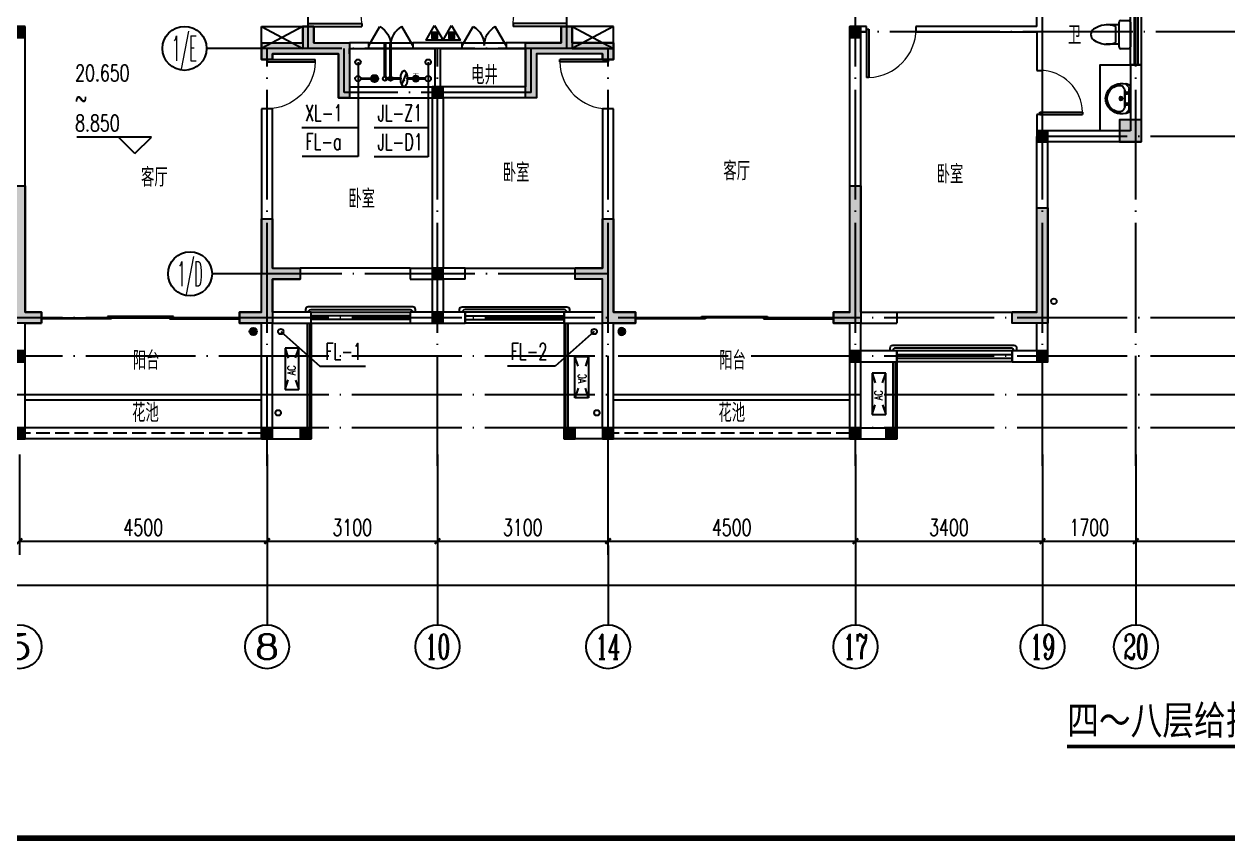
# Model space of a CAD drawing. Extents: x -287580 to -53108, y -522338 to -82629.
# Drawn here: x -248927 to -227036, y -445266 to -430409 of the extents above; entities that cross this region are included whole.
import ezdxf
from ezdxf.enums import TextEntityAlignment as Align

# ---------------------------------------------------------------- set-up
doc = ezdxf.new("R2010")
doc.units = 0
doc.header["$LTSCALE"] = 1000
doc.header["$MEASUREMENT"] = 0
for name, pattern in [('CONTINOUS', [0]), ('DASH', [0.35, 0.25, -0.1]), ('DOTE', [2.42, 2, -0.2, 0.02, -0.2])]:
    doc.linetypes.add(name, pattern=pattern)
for name, color, linetype in [('AXIS', 3, 'Continuous'), ('AXIS_TEXT', 7, 'Continuous'), ('DIM_ELEV', 3, 'Continuous'), ('DIM_SYMB', 99, 'Continuous'), ('DIM_废水', 3, 'Continuous'), ('DIM_消防', 3, 'Continuous'), ('DIM_给水', 3, 'Continuous'), ('DOTE', 99, 'Continuous'), ('EQUIP_地漏', 7, 'Continuous'), ('EQUIP_消防', 1, 'Continuous'), ('kan', 146, 'Continuous'), ('KTIAO', 124, 'Continuous'), ('PIPE-废水', 31, 'Continuous'), ('PIPE-给水', 3, 'Continuous'), ('PUB_TEXT', 7, 'Continuous'), ('PUB_TITLE', 146, 'Continuous'), ('VALVE_给水', 7, 'Continuous'), ('VPIPE-废水', 31, 'Continuous'), ('VPIPE-消防', 1, 'Continuous'), ('VPIPE-给水', 3, 'Continuous'), ('WALL', 9, 'Continuous'), ('WINDOW', 99, 'Continuous'), ('填充', 8, 'Continuous'), ('家具', 187, 'Continuous'), ('栏杆', 169, 'Continuous'), ('给排水标注', 4, 'Continuous'), ('给排水留洞', 6, 'Continuous'), ('表格', 157, 'Continuous'), ('面层', 215, 'Continuous')]:
    doc.layers.add(name, color=color, linetype=linetype)
doc.layers.add('RENDERING', color=125, linetype='Continuous', lineweight=13)
doc.styles.add('-宋体', font='', dxfattribs={"width": 0.8})
doc.styles.add('_ROMANC', font='romanc__.ttf', dxfattribs={"width": 0.700005})
doc.styles.add('_TCH_AXIS', font='COMPLEX', dxfattribs={"bigfont": 'GBCBIG'})
doc.styles.add('_TCH_DIM', font='SIMPLEX', dxfattribs={"bigfont": 'GBCBIG'})
doc.styles.add('_TCH_DIM_T3', font='SIMPLEX', dxfattribs={"width": 0.705882, "bigfont": 'GBCBIG'})
doc.styles.add('_TWT_SERIAL', font='COMPLEX', dxfattribs={"width": 0.8, "height": 3, "bigfont": 'HZTXT'})
doc.styles.add('COMPLEX', font='COMPLEX')
doc.styles.add('DIM_FONT', font='simplex_.ttf', dxfattribs={"width": 0.7, "bigfont": 'GBCBIG'})
doc.styles.get("Standard").update_dxf_attribs({"font": 'gbenor.shx', "bigfont": 'gbcbig.shx'})
doc.styles.get('-宋体').set_extended_font_data('SimSun')
doc.dimstyles.new('_TCH_ARCH&&100', dxfattribs={"dimtxt": 297.5, "dimasz": 100, "dimexe": 250, "dimexo": 300, "dimgap": 100, "dimtad": 1, "dimdec": 0, "dimzin": 0, "dimdsep": 46, "dimtxsty": '_TCH_DIM_T3', "dimblk": 'ARCHTICK', "dimcen": 0.09, "dimclrt": 7, "dimazin": 2, "dimtfac": 1, "dimtdec": 0, "dimtix": 1, "dimtmove": 2, "dimatfit": 3, "dimfxl": 0, "dimtolj": 1, "dimtzin": 0, "dimarcsym": 0})

# ---------------------------------------------------------------- blocks, each defined once
blk = doc.blocks.new('SDFASDFS')
at = {"layer": '给排水标注', "ltscale": 0.05, "const_width": 56.3}
blk.add_lwpolyline([(-45303, -121619, -1), (-45303, -121676, -1)], format="xyb", close=True, dxfattribs=at)
at = {"layer": '给排水标注', "ltscale": 0.05, "const_width": 11.4}
for points in [[(-45246, -121647), (-45201, -121647)], [(-45201, -121592), (-45201, -121703)]]:
    blk.add_lwpolyline(points, dxfattribs=at)
at = {"layer": '给排水标注', "ltscale": 0.05}
blk.add_circle((-45303, -121647), 56.8, dxfattribs=at)
blk = doc.blocks.new('$VALVE$00000742')
blk.add_line((-93, -93), (93, 93))
blk.add_lwpolyline([(93, 93, 0, 50, 0), (-13, 22, 50, 50, 0)], format="xyseb")
blk.add_circle((0, 0), 150)
for p in [(-150, 0), (150, 0)]:
    blk.add_point(p)
blk = doc.blocks.new('$TwtSys$00000141')
for p, q in [((-94, 8), (-10, 92)), ((-94, 8), (-10, 92)), ((-87, -35), (35, 87)), ((-87, -35), (35, 87)), ((-66, -66), (66, 66)), ((-66, -66), (66, 66)), ((-32, -87), (88, 33)), ((-32, -87), (88, 33)), ((11, -92), (92, -11)), ((11, -92), (92, -11))]:
    blk.add_line(p, q)
blk.add_circle((0, 0), 94)
blk.add_circle((0, 0), 94)
blk = doc.blocks.new('aaaaaaffffffeeeee')
at = {"layer": 'DIM_废水'}
for p, q in [((-242854, -369112), (-242854, -370578)), ((-242854, -370578), (-243869, -370578)), ((-244259, -373762), (-243550, -374394)), ((-238559, -373762), (-239267, -374394)), ((-243550, -374394), (-242720, -374394)), ((-239267, -374394), (-240138, -374394))]:
    blk.add_line(p, q, dxfattribs=at)
at = {"layer": 'DIM_消防'}
for p, q in [((-242854, -368862), (-242854, -370057)), ((-242854, -370057), (-243878, -370057))]:
    blk.add_line(p, q, dxfattribs=at)
at = {"layer": 'DIM_给水'}
for p, q in [((-241579, -368862), (-241579, -370056)), ((-241579, -369112), (-241579, -370584)), ((-241579, -370056), (-242559, -370056)), ((-241579, -370584), (-242559, -370584))]:
    blk.add_line(p, q, dxfattribs=at)
at = {"layer": 'PIPE-废水', "const_width": 45}
blk.add_lwpolyline([(-242804, -369162), (-242620, -369162)], dxfattribs=at)
at = {"layer": 'PIPE-给水', "const_width": 55}
for points in [[(-242364, -369125), (-242364, -368512)], [(-242264, -369125), (-242264, -368512)], [(-242078, -369162), (-242364, -369162)], [(-241629, -369162), (-241958, -369162)]]:
    blk.add_lwpolyline(points, dxfattribs=at)
at = {"layer": 'VPIPE-废水'}
for centre in [(-242854, -369162), (-244259, -373762), (-238559, -373762)]:
    blk.add_circle(centre, 50, dxfattribs=at)
at = {"layer": 'VPIPE-消防'}
blk.add_circle((-242854, -368862), 50, dxfattribs=at)
at = {"layer": 'VPIPE-给水'}
for centre, radius in [((-241579, -368862), 50), ((-242364, -369162), 37.5), ((-242262, -369162), 37.5), ((-241579, -369162), 50)]:
    blk.add_circle(centre, radius, dxfattribs=at)
at = {"layer": 'EQUIP_地漏', "xscale": 0.7, "yscale": 0.7, "zscale": 0.7}
for p in [(-242554, -369162), (-244759, -373762)]:
    blk.add_blockref('$TwtSys$00000141', p, dxfattribs=at)
at = {"layer": 'EQUIP_地漏', "xscale": 0.7, "yscale": -0.7, "zscale": 0.7, "rotation": 179.9999999999952}
blk.add_blockref('$TwtSys$00000141', (-238059, -373762), dxfattribs=at)
at = {"layer": 'VALVE_给水', "xscale": 0.39795, "zscale": 0.39795, "rotation": 180}
blk.add_blockref('$VALVE$00000742', (-242018, -369162), dxfattribs=at)
at = {"layer": '给排水留洞', "xscale": -0.9175891113281249, "yscale": 0.9175891113281249, "zscale": 0.9175891113281249, "rotation": 270}
blk.add_blockref('SDFASDFS', (-130183, -327593), dxfattribs=at)
at = {"layer": 'DIM_废水', "color": 7, "style": '_TWT_SERIAL', "width": 0.64}
for s, p in [('FL-a', (-243809, -370458)), ('FL-1', (-243448, -374274)), ('FL-2', (-240078, -374274))]:
    blk.add_text(s, height=300, dxfattribs=at).set_placement(p)
at = {"layer": 'DIM_消防', "color": 7, "style": '_TWT_SERIAL', "width": 0.64}
blk.add_text('XL-1', height=300, dxfattribs=at).set_placement((-243818, -369937))
at = {"layer": 'DIM_给水', "color": 7, "style": '_TWT_SERIAL', "width": 0.64}
for s, p in [('JL-Z1', (-242499, -369936)), ('JL-D1', (-242499, -370464))]:
    blk.add_text(s, height=300, dxfattribs=at).set_placement(p)
blk = doc.blocks.new('90304092557924')
at = {"layer": 'KTIAO', "color": 99}
for p, q in [((-375, 125), (-198, 66)), ((-375, 125), (-375, -125)), ((375, 125), (-375, 125)), ((375, 125), (198, 66)), ((375, -125), (375, 125)), ((-203, -68), (-375, -125)), ((-375, -125), (375, -125)), ((200, -67), (375, -125))]:
    blk.add_line(p, q, dxfattribs=at)
at = {"layer": 'KTIAO', "color": 99, "style": '_ROMANC', "width": 0.7}
blk.add_text('AC', height=148.6, dxfattribs=at).set_placement((-113, -66))
at = {"layer": 'KTIAO', "color": 99, "style": 'DIM_FONT', "oblique": 0, "width": 0.6, "flags": 9}
for tag in ['XSIZE', 'YSIZE']:
    blk.add_attdef(tag, (-375, -125), '', height=0.5, dxfattribs=at)
blk = doc.blocks.new('A$C6A1B0631')
at = {"layer": '家具'}
for p, q in [((0, 527), (0, 667)), ((30, 697), (470, 697)), ((500, 667), (500, 527)), ((470, 497), (30, 497)), ((80, 497), (80, 267)), ((390, 437), (110, 437)), ((420, 497), (420, 267))]:
    blk.add_line(p, q, dxfattribs=at)
for centre, radius, start, end in [((30, 667), 30, 90, 180), ((470, 667), 30, 0, 90), ((30, 527), 30, 180, 270), ((477, 284), 398, 157.4505, 216.6381), ((23, 284), 398, 323.3619, 22.5495), ((470, 527), 30, 270, 0), ((250, 108), 110, 213.4509, 326.5491)]:
    blk.add_arc(centre, radius, start, end, dxfattribs=at)
blk = doc.blocks.new('M_E6')
for p, q in [((-240, 0), (-270, -79)), ((240, 0), (-240, 0)), ((-237, 0), (239, 0)), ((240, 0), (270, -79)), ((-213, -36), (-271, -91)), ((-179, -23), (181, -23)), ((141, -105), (-141, -105)), ((-141, -105), (141, -105)), ((217, -37), (274, -95))]:
    blk.add_line(p, q)
for centre, radius in [((-99, -65), 16.3), ((2, -172), 31.6), ((2, -172), 23), ((101, -65), 16.3)]:
    blk.add_circle(centre, radius)
for centre, radius, start, end in [((28, -152), 307, 166.1751, 244.7296), ((-141, -205), 100, 90, 190.5602), ((-179, -73), 50, 90, 133.181), ((-28, -152), 307, 297.0639, 13.8249), ((141, -205), 100, 349.4398, 90), ((181, -73), 50, 44.5607, 90), ((0, -179), 243, 190.5602, 349.4398), ((0, -201), 250, 245.8071, 296.4628), ((28, -152), 307, 266.589, 266.5936)]:
    blk.add_arc(centre, radius, start, end)
at = {"width": 0.8, "flags": 9}
for tag in ['XSIZE', 'YSIZE']:
    blk.add_attdef(tag, (0, 0), '', height=0.5, dxfattribs=at)
blk = doc.blocks.new('TRHH')
at = {"color": 6}
for centre in [(-230201, -471151), (-244307, -473179), (-238511, -473179)]:
    blk.add_circle(centre, 50, dxfattribs=at)
blk = doc.blocks.new('A$C72E5532A')
at = {"layer": '填充'}
for points in [[(5100, 7500), (5300, 7500), (5300, 7300), (5100, 7300)], [(20300, 7500), (20500, 7500), (20500, 7300), (20300, 7300)], [(12700, 6400), (12900, 6400), (12900, 6200), (12700, 6200)], [(1700, 5600), (1900, 5600), (1900, 5400), (1700, 5400)], [(12700, 3100), (12900, 3100), (12900, 2900), (12700, 2900)], [(12700, 2300), (12900, 2300), (12900, 2100), (12700, 2100)], [(1700, 1600), (1900, 1600), (1900, 1400), (1700, 1400)], [(5100, 1600), (5300, 1600), (5300, 1400), (5100, 1400)], [(20300, 1600), (20500, 1600), (20500, 1400), (20300, 1400)], [(4450, 200), (4650, 200), (4650, 0), (4450, 0)], [(5100, 200), (5300, 200), (5300, 0), (5100, 0)], [(9600, 200), (9800, 200), (9800, 0), (9600, 0)], [(10300, 200), (10500, 200), (10500, 0), (10300, 0)], [(15100, 200), (15300, 200), (15300, 0), (15100, 0)], [(15800, 200), (16000, 200), (16000, 0), (15800, 0)], [(20300, 200), (20500, 200), (20500, 0), (20300, 0)]]:
    blk.add_hatch(color=256, dxfattribs=at).paths.add_polyline_path(points)
at = {"color": 6}
for points in [[(5100, 7500), (5300, 7500), (5300, 7300), (5100, 7300)], [(20300, 7500), (20500, 7500), (20500, 7300), (20300, 7300)], [(12700, 6400), (12900, 6400), (12900, 6200), (12700, 6200)], [(1700, 5600), (1900, 5600), (1900, 5400), (1700, 5400)], [(12700, 3100), (12900, 3100), (12900, 2900), (12700, 2900)], [(12700, 2300), (12900, 2300), (12900, 2100), (12700, 2100)], [(1700, 1600), (1900, 1600), (1900, 1400), (1700, 1400)], [(5100, 1600), (5300, 1600), (5300, 1400), (5100, 1400)], [(20300, 1600), (20500, 1600), (20500, 1400), (20300, 1400)], [(4450, 200), (4650, 200), (4650, 0), (4450, 0)], [(5100, 200), (5300, 200), (5300, 0), (5100, 0)], [(9600, 200), (9800, 200), (9800, 0), (9600, 0)], [(10300, 200), (10500, 200), (10500, 0), (10300, 0)], [(15100, 200), (15300, 200), (15300, 0), (15100, 0)], [(15800, 200), (16000, 200), (16000, 0), (15800, 0)], [(20300, 200), (20500, 200), (20500, 0), (20300, 0)]]:
    blk.add_lwpolyline(points, close=True, dxfattribs=at)
blk = doc.blocks.new('A$C17F555B1')
at = {"layer": '填充'}
h = blk.add_hatch(color=256, dxfattribs=at)
h.dxf.hatch_style = 1
h.paths.add_polyline_path([(55300, 3700), (55300, 3300), (55700, 3300), (55700, 3700)])
h.paths.add_polyline_path([(30100, 3700), (30100, 3300), (30500, 3300), (30500, 3700)])
h.paths.add_polyline_path([(25600, 3300), (25600, 3700), (25200, 3700), (25200, 3300)])
h.paths.add_polyline_path([(400, 3300), (400, 3700), (0, 3700), (0, 3300)])
h.paths.add_polyline_path([(45350, 10300), (45350, 8200), (45150, 8200), (45150, 10500), (45700, 10500), (45700, 10300)])
h.paths.add_polyline_path([(10550, 10500), (10550, 8200), (10350, 8200), (10350, 10300), (10000, 10300), (10000, 10500)])
h.paths.add_polyline_path([(5600, 0), (5100, 0), (5100, 2500), (5300, 2500), (5300, 200), (5600, 200)])
h.paths.add_polyline_path([(20500, 0), (20000, 0), (20000, 200), (20300, 200), (20300, 2500), (20500, 2500)])
h.paths.add_polyline_path([(35700, 0), (35200, 0), (35200, 2500), (35400, 2500), (35400, 200), (35700, 200)])
h.paths.add_polyline_path([(50600, 0), (50100, 0), (50100, 200), (50400, 200), (50400, 2500), (50600, 2500)])
h.paths.add_polyline_path([(54000, 0), (53350, 0), (53350, 200), (53800, 200), (53800, 2100), (54000, 2100)])
h.paths.add_polyline_path([(32450, 0), (31800, 0), (31800, 2100), (32000, 2100), (32000, 200), (32450, 200)])
h.paths.add_polyline_path([(23900, 0), (23250, 0), (23250, 200), (23700, 200), (23700, 2100), (23900, 2100)])
h.paths.add_polyline_path([(2350, 0), (1700, 0), (1700, 2100), (1900, 2100), (1900, 200), (2350, 200)])
h.paths.add_polyline_path([(50600, 9800), (50600, 6700), (51150, 6700), (51150, 6500), (50400, 6500), (50400, 9800), (50400, 10300), (50100, 10300), (50100, 10500), (50600, 10500), (50600, 10000), (50950, 10000), (50950, 9800)])
h.paths.add_polyline_path([(35400, 10300), (35400, 9800), (35400, 6500), (34650, 6500), (34650, 6700), (35200, 6700), (35200, 9800), (34850, 9800), (34850, 10000), (35200, 10000), (35200, 10500), (35700, 10500), (35700, 10300)])
h.paths.add_polyline_path([(20500, 10500), (20500, 10000), (20850, 10000), (20850, 9800), (20500, 9800), (20500, 6700), (21050, 6700), (21050, 6500), (20300, 6500), (20300, 9800), (20300, 10300), (20000, 10300), (20000, 10500)])
h.paths.add_polyline_path([(5300, 9800), (5300, 6500), (4550, 6500), (4550, 6700), (5100, 6700), (5100, 9800), (4750, 9800), (4750, 10000), (5100, 10000), (5100, 10500), (5600, 10500), (5600, 10300), (5300, 10300)])
h.paths.add_polyline_path([(15050, 10300), (13250, 10300), (13250, 8900), (13050, 8900), (13050, 10500), (15250, 10500), (15250, 9900), (15050, 9900)])
h.paths.add_polyline_path([(40650, 10300), (40650, 9900), (40450, 9900), (40450, 10500), (42650, 10500), (42650, 8900), (42450, 8900), (42450, 10300)])
h.paths.add_polyline_path([(39900, 1900), (39900, 1000), (40400, 1000), (40400, 800), (39900, 800), (39900, 0), (39300, 0), (39300, 200), (39700, 200), (39700, 1000), (39700, 1900)])
h.paths.add_polyline_path([(46100, 1900), (46100, 1000), (46100, 200), (46500, 200), (46500, 0), (45900, 0), (45900, 800), (45400, 800), (45400, 1000), (45900, 1000), (45900, 1900)])
h.paths.add_polyline_path([(40650, 5400), (40650, 5100), (41300, 5100), (41300, 4100), (41100, 4100), (41100, 4900), (40450, 4900), (39900, 4900), (39900, 4800), (39700, 4800), (39700, 5100), (40450, 5100), (40450, 5400)])
h.paths.add_polyline_path([(45350, 5400), (45350, 5100), (46100, 5100), (46100, 4800), (45900, 4800), (45900, 4900), (45350, 4900), (44700, 4900), (44700, 4100), (44500, 4100), (44500, 5100), (45150, 5100), (45150, 5400)])
h.paths.add_polyline_path([(30750, 9800), (30300, 9800), (30300, 6700), (30700, 6700), (30700, 6500), (30100, 6500), (30100, 10000), (30750, 10000)])
h.paths.add_polyline_path([(55700, 10000), (55700, 6500), (55100, 6500), (55100, 6700), (55500, 6700), (55500, 9800), (55050, 9800), (55050, 10000)])
h.paths.add_polyline_path([(16000, 1900), (16000, 1000), (16000, 200), (16400, 200), (16400, 0), (15800, 0), (15800, 800), (15300, 800), (15300, 1000), (15800, 1000), (15800, 1900)])
h.paths.add_polyline_path([(9800, 1900), (9800, 1000), (10300, 1000), (10300, 800), (9800, 800), (9800, 0), (9200, 0), (9200, 200), (9600, 200), (9600, 1000), (9600, 1900)])
h.paths.add_polyline_path([(15250, 5400), (15250, 5100), (16000, 5100), (16000, 4800), (15800, 4800), (15800, 4900), (15250, 4900), (14600, 4900), (14600, 4100), (14400, 4100), (14400, 5100), (15050, 5100), (15050, 5400)])
h.paths.add_polyline_path([(10550, 5400), (10550, 5100), (11200, 5100), (11200, 4100), (11000, 4100), (11000, 4900), (10350, 4900), (9800, 4900), (9800, 4800), (9600, 4800), (9600, 5100), (10350, 5100), (10350, 5400)])
h.paths.add_polyline_path([(25400, 9800), (24950, 9800), (24950, 10000), (25600, 10000), (25600, 6500), (25000, 6500), (25000, 6700), (25400, 6700)])
h.paths.add_polyline_path([(200, 9800), (200, 6700), (600, 6700), (600, 6500), (0, 6500), (0, 10000), (650, 10000), (650, 9800)])
at = {"color": 3}
for points in [[(10550, 5400), (10550, 5100), (11200, 5100), (11200, 4100), (11000, 4100), (11000, 4900), (10350, 4900), (9800, 4900), (9800, 4800), (9600, 4800), (9600, 5100), (10350, 5100), (10350, 5400)], [(15250, 5400), (15250, 5100), (16000, 5100), (16000, 4800), (15800, 4800), (15800, 4900), (15250, 4900), (14600, 4900), (14600, 4100), (14400, 4100), (14400, 5100), (15050, 5100), (15050, 5400)], [(25600, 3300), (25600, 3700), (25200, 3700), (25200, 3300)], [(5600, 0), (5100, 0), (5100, 2500), (5300, 2500), (5300, 200), (5600, 200)], [(20500, 0), (20000, 0), (20000, 200), (20300, 200), (20300, 2500), (20500, 2500)], [(23900, 0), (23250, 0), (23250, 200), (23700, 200), (23700, 2100), (23900, 2100)], [(9800, 1900), (9800, 1000), (10300, 1000), (10300, 800), (9800, 800), (9800, 0), (9200, 0), (9200, 200), (9600, 200), (9600, 1000), (9600, 1900)], [(16000, 1900), (16000, 1000), (16000, 200), (16400, 200), (16400, 0), (15800, 0), (15800, 800), (15300, 800), (15300, 1000), (15800, 1000), (15800, 1900)]]:
    blk.add_lwpolyline(points, close=True, dxfattribs=at)
blk = doc.blocks.new('_ArchTick')
at = {"color": 0, "linetype": 'ByBlock', "const_width": 0.4}
blk.add_lwpolyline([(-0.5, -0.5), (0.5, 0.5)], dxfattribs=at)
blk = doc.blocks.new('*D330')
at = {"layer": 'AXIS', "color": 0, "lineweight": -2}
for p, q in [((-249009, -438237), (-249009, -440063)), ((-244509, -438237), (-244509, -440063)), ((-249009, -439813), (-244509, -439813))]:
    blk.add_line(p, q, dxfattribs=at)
at = {"layer": 'Defpoints', "color": 0}
for p in [(-249009, -437937), (-244509, -437937), (-244509, -439813)]:
    blk.add_point(p, dxfattribs=at)
at = {"layer": 'AXIS', "color": 0, "lineweight": -2, "xscale": 100, "yscale": 100, "zscale": 100, "rotation": 180}
blk.add_blockref('_ArchTick', (-249009, -439813), dxfattribs=at)
at = {"layer": 'AXIS', "color": 0, "lineweight": -2, "xscale": 100, "yscale": 100, "zscale": 100}
blk.add_blockref('_ArchTick', (-244509, -439813), dxfattribs=at)
at = {"layer": 'AXIS', "color": 7, "insert": (-246759, -439565), "char_height": 297.5, "attachment_point": 5, "style": '_TCH_DIM_T3'}
blk.add_mtext('\\A1;4500', dxfattribs=at)
blk = doc.blocks.new('*D331')
at = {"layer": 'AXIS', "color": 0, "lineweight": -2}
for p, q in [((-244509, -438237), (-244509, -440063)), ((-241409, -438237), (-241409, -440063)), ((-244509, -439813), (-241409, -439813))]:
    blk.add_line(p, q, dxfattribs=at)
at = {"layer": 'Defpoints', "color": 0}
for p in [(-244509, -437937), (-241409, -437937), (-241409, -439813)]:
    blk.add_point(p, dxfattribs=at)
at = {"layer": 'AXIS', "color": 0, "lineweight": -2, "xscale": 100, "yscale": 100, "zscale": 100, "rotation": 180}
blk.add_blockref('_ArchTick', (-244509, -439813), dxfattribs=at)
at = {"layer": 'AXIS', "color": 0, "lineweight": -2, "xscale": 100, "yscale": 100, "zscale": 100}
blk.add_blockref('_ArchTick', (-241409, -439813), dxfattribs=at)
at = {"layer": 'AXIS', "color": 7, "insert": (-242959, -439565), "char_height": 297.5, "attachment_point": 5, "style": '_TCH_DIM_T3'}
blk.add_mtext('\\A1;3100', dxfattribs=at)
blk = doc.blocks.new('*D332')
at = {"layer": 'AXIS', "color": 0, "lineweight": -2}
for p, q in [((-241409, -438237), (-241409, -440063)), ((-238309, -438237), (-238309, -440063)), ((-241409, -439813), (-238309, -439813))]:
    blk.add_line(p, q, dxfattribs=at)
at = {"layer": 'Defpoints', "color": 0}
for p in [(-241409, -437937), (-238309, -437937), (-238309, -439813)]:
    blk.add_point(p, dxfattribs=at)
at = {"layer": 'AXIS', "color": 0, "lineweight": -2, "xscale": 100, "yscale": 100, "zscale": 100, "rotation": 180}
blk.add_blockref('_ArchTick', (-241409, -439813), dxfattribs=at)
at = {"layer": 'AXIS', "color": 0, "lineweight": -2, "xscale": 100, "yscale": 100, "zscale": 100}
blk.add_blockref('_ArchTick', (-238309, -439813), dxfattribs=at)
at = {"layer": 'AXIS', "color": 7, "insert": (-239859, -439565), "char_height": 297.5, "attachment_point": 5, "style": '_TCH_DIM_T3'}
blk.add_mtext('\\A1;3100', dxfattribs=at)
blk = doc.blocks.new('*D333')
at = {"layer": 'AXIS', "color": 0, "lineweight": -2}
for p, q in [((-238309, -438237), (-238309, -440063)), ((-233809, -438237), (-233809, -440063)), ((-238309, -439813), (-233809, -439813))]:
    blk.add_line(p, q, dxfattribs=at)
at = {"layer": 'Defpoints', "color": 0}
for p in [(-238309, -437937), (-233809, -437937), (-233809, -439813)]:
    blk.add_point(p, dxfattribs=at)
at = {"layer": 'AXIS', "color": 0, "lineweight": -2, "xscale": 100, "yscale": 100, "zscale": 100, "rotation": 180}
blk.add_blockref('_ArchTick', (-238309, -439813), dxfattribs=at)
at = {"layer": 'AXIS', "color": 0, "lineweight": -2, "xscale": 100, "yscale": 100, "zscale": 100}
blk.add_blockref('_ArchTick', (-233809, -439813), dxfattribs=at)
at = {"layer": 'AXIS', "color": 7, "insert": (-236059, -439565), "char_height": 297.5, "attachment_point": 5, "style": '_TCH_DIM_T3'}
blk.add_mtext('\\A1;4500', dxfattribs=at)
blk = doc.blocks.new('*D334')
at = {"layer": 'AXIS', "color": 0, "lineweight": -2}
for p, q in [((-233809, -438237), (-233809, -440063)), ((-230409, -438237), (-230409, -440063)), ((-233809, -439813), (-230409, -439813))]:
    blk.add_line(p, q, dxfattribs=at)
at = {"layer": 'Defpoints', "color": 0}
for p in [(-233809, -437937), (-230409, -437937), (-230409, -439813)]:
    blk.add_point(p, dxfattribs=at)
at = {"layer": 'AXIS', "color": 0, "lineweight": -2, "xscale": 100, "yscale": 100, "zscale": 100, "rotation": 180}
blk.add_blockref('_ArchTick', (-233809, -439813), dxfattribs=at)
at = {"layer": 'AXIS', "color": 0, "lineweight": -2, "xscale": 100, "yscale": 100, "zscale": 100}
blk.add_blockref('_ArchTick', (-230409, -439813), dxfattribs=at)
at = {"layer": 'AXIS', "color": 7, "insert": (-232109, -439565), "char_height": 297.5, "attachment_point": 5, "style": '_TCH_DIM_T3'}
blk.add_mtext('\\A1;3400', dxfattribs=at)
blk = doc.blocks.new('*D335')
at = {"layer": 'AXIS', "color": 0, "lineweight": -2}
for p, q in [((-230409, -438237), (-230409, -440063)), ((-228709, -438237), (-228709, -440063)), ((-230409, -439813), (-228709, -439813))]:
    blk.add_line(p, q, dxfattribs=at)
at = {"layer": 'Defpoints', "color": 0}
for p in [(-230409, -437937), (-228709, -437937), (-228709, -439813)]:
    blk.add_point(p, dxfattribs=at)
at = {"layer": 'AXIS', "color": 0, "lineweight": -2, "xscale": 100, "yscale": 100, "zscale": 100, "rotation": 180}
blk.add_blockref('_ArchTick', (-230409, -439813), dxfattribs=at)
at = {"layer": 'AXIS', "color": 0, "lineweight": -2, "xscale": 100, "yscale": 100, "zscale": 100}
blk.add_blockref('_ArchTick', (-228709, -439813), dxfattribs=at)
at = {"layer": 'AXIS', "color": 7, "insert": (-229559, -439565), "char_height": 297.5, "attachment_point": 5, "style": '_TCH_DIM_T3'}
blk.add_mtext('\\A1;1700', dxfattribs=at)
blk = doc.blocks.new('*D336')
at = {"layer": 'AXIS', "color": 0, "lineweight": -2}
for p, q in [((-228709, -438237), (-228709, -440063)), ((-224009, -438237), (-224009, -440063)), ((-228709, -439813), (-224009, -439813))]:
    blk.add_line(p, q, dxfattribs=at)
at = {"layer": 'Defpoints', "color": 0}
for p in [(-228709, -437937), (-224009, -437937), (-224009, -439813)]:
    blk.add_point(p, dxfattribs=at)
at = {"layer": 'AXIS', "color": 0, "lineweight": -2, "xscale": 100, "yscale": 100, "zscale": 100, "rotation": 180}
blk.add_blockref('_ArchTick', (-228709, -439813), dxfattribs=at)
at = {"layer": 'AXIS', "color": 0, "lineweight": -2, "xscale": 100, "yscale": 100, "zscale": 100}
blk.add_blockref('_ArchTick', (-224009, -439813), dxfattribs=at)
at = {"layer": 'AXIS', "color": 7, "insert": (-226359, -439565), "char_height": 297.5, "attachment_point": 5, "style": '_TCH_DIM_T3'}
blk.add_mtext('\\A1;4700', dxfattribs=at)
blk = doc.blocks.new('*D346')
at = {"layer": 'AXIS', "color": 0, "lineweight": -2}
for p, q in [((-254209, -438237), (-254209, -440863)), ((-198509, -438237), (-198509, -440863)), ((-254209, -440613), (-198509, -440613))]:
    blk.add_line(p, q, dxfattribs=at)
at = {"layer": 'Defpoints', "color": 0}
for p in [(-254209, -437937), (-198509, -437937), (-198509, -440613)]:
    blk.add_point(p, dxfattribs=at)
at = {"layer": 'AXIS', "color": 0, "lineweight": -2, "xscale": 100, "yscale": 100, "zscale": 100, "rotation": 180}
blk.add_blockref('_ArchTick', (-254209, -440613), dxfattribs=at)
at = {"layer": 'AXIS', "color": 0, "lineweight": -2, "xscale": 100, "yscale": 100, "zscale": 100}
blk.add_blockref('_ArchTick', (-198509, -440613), dxfattribs=at)
at = {"layer": 'AXIS', "color": 7, "insert": (-226359, -440365), "char_height": 297.5, "attachment_point": 5, "style": '_TCH_DIM_T3'}
blk.add_mtext('\\A1;55700', dxfattribs=at)
blk = doc.blocks.new('$ATTACHMENT$00000214')
h = blk.add_hatch()
h.set_pattern_fill('ANSI31', color=256, scale=200, style=0)
h.set_pattern_definition([(45, (-38543.802, -6842.639), (-17.67767, 17.67767), [])])
h.paths.add_polyline_path([(-65, 2), (65, 2), (65, -128), (-65, -128)])
for points in [[(0, 172), (-198, -172), (198, -172)], [(-65, 2), (65, 2), (65, -128), (-65, -128)]]:
    blk.add_lwpolyline(points, close=True)
blk = doc.blocks.new('$DorLib2D$00000132')
at = {"color": 0, "linetype": 'Continuous'}
for p, q in [((-0.5, 0.1042), (-0.5, 0)), ((-0.1467, 0.1042), (-0.5, 0.1042)), ((-0.1467, 0), (-0.1467, 0.1042)), ((0.1467, 0.1042), (0.5, 0.1042)), ((0.1467, 0), (0.1467, 0.1042)), ((0.5, 0.1042), (0.5, 0)), ((-0.5, 0), (-0.1467, 0)), ((-0.1667, 0), (0.1667, 0)), ((-0.1667, -0.1042), (-0.1667, 0)), ((0.5, 0), (0.1467, 0)), ((0.1667, 0), (0.1667, -0.1042)), ((0.1667, -0.1042), (-0.1667, -0.1042))]:
    blk.add_line(p, q, dxfattribs=at)
blk = doc.blocks.new('$WINLIB2D$00000001')
at = {"color": 0}
for points in [[(-0.5, 0.5), (-0.5, -0.5)], [(-0.5, 0.5), (0.5, 0.5)], [(0.5, -0.5), (0.5, 0.5)], [(0.5, 0.167), (-0.5, 0.167)], [(0.5, -0.167), (-0.5, -0.167)], [(-0.5, -0.5), (0.5, -0.5)]]:
    blk.add_lwpolyline(points, dxfattribs=at)
blk = doc.blocks.new('$DorLib2D$00000231')
at = {"color": 0}
for p, q in [((-0.5, 0), (-0.25, 0.433)), ((0.5, 0), (0.25, 0.433))]:
    blk.add_line(p, q, dxfattribs=at)
for centre, start, end in [((-0.5, 0), 0, 60), ((0.5, 0), 120, 180)]:
    blk.add_arc(centre, 0.5, start, end, dxfattribs=at)
blk = doc.blocks.new('$DorLib2D$00000001')
for p, q in [((0.45, 0.975), (0.5, 0.975)), ((0.45, 0), (0.45, 0.975)), ((0.5, 0), (0.5, 0.975)), ((0.5, 0), (0.45, 0))]:
    blk.add_line(p, q)
at = {"lineweight": 13}
blk.add_arc((0.475, 0), 0.975, 91.4693, 180, dxfattribs=at)
blk = doc.blocks.new('_AXISO')
blk.add_circle((0, 0), 0.5)
at = {"layer": 'AXIS_TEXT', "style": 'COMPLEX', "width": 1.041667}
blk.add_attdef('A', text='', height=0.56, dxfattribs=at).set_placement((-0.25, -0.28), (0.25, -0.28), align=Align.FIT)

msp = doc.modelspace()

# ---------------------------------------------------------------- linework, layer by layer
at = {"layer": 'AXIS'}
for p, q in [((-244608.8, -430850.9), (-245608.8, -430850.9)), ((-244508.8, -434950.9), (-245508.8, -434950.9)), ((-244508.8, -439891.3), (-244508.8, -441333.5)), ((-241408.8, -439891.3), (-241408.8, -441333.5)), ((-238308.8, -439891.3), (-238308.8, -441333.5)), ((-233808.8, -439891.3), (-233808.8, -441333.5)), ((-230408.8, -439891.3), (-230408.8, -441333.5)), ((-228708.8, -439891.3), (-228708.8, -441333.5))]:
    msp.add_line(p, q, dxfattribs=at)
at = {"layer": 'DIM_ELEV'}
for p, q in [((-246610.2, -432463.1), (-247968.2, -432463.1)), ((-246910.2, -432763.1), (-247210.2, -432463.1)), ((-246910.2, -432763.1), (-246610.2, -432463.1))]:
    msp.add_line(p, q, dxfattribs=at)
at = {"layer": 'DIM_SYMB', "color": 3, "const_width": 70}
msp.add_lwpolyline([(-229960, -443549.4), (-223903.4, -443549.4)], dxfattribs=at)
at = {"layer": 'DOTE', "linetype": 'DOTE'}
for p, q in [((-243758.8, -430850.9), (-243758.8, -422172.4)), ((-239058.8, -430850.9), (-239058.8, -422172.4)), ((-233808.8, -438442), (-233808.8, -422172.4)), ((-228708.8, -438442), (-228708.8, -422172.4)), ((-230408.8, -438442), (-230408.8, -429250.9)), ((-197306.1, -430550.9), (-233808.8, -430550.9)), ((-238308.8, -430850.9), (-244608.8, -430850.9)), ((-244508.8, -438442), (-244508.8, -430850.9)), ((-243108.8, -431650.9), (-243108.8, -430850.9)), ((-241408.8, -438442), (-241408.8, -430850.9)), ((-239708.8, -431650.9), (-239708.8, -430850.9)), ((-238308.8, -438442), (-238308.8, -430850.9)), ((-239708.8, -431650.9), (-243108.8, -431650.9)), ((-197406.7, -432450.9), (-230408.8, -432450.9)), ((-238308.8, -434950.9), (-244508.8, -434950.9)), ((-197406.7, -435750.9), (-255580, -435750.9)), ((-197406.7, -436450.9), (-255580, -436450.9)), ((-197406.7, -437150.9, 0), (-255580, -437150.9, 0)), ((-197406.7, -437750.9, 0), (-255580, -437750.9, 0))]:
    msp.add_line(p, q, dxfattribs=at)
at = {"layer": 'kan'}
for p, q in [((-243708.8, -435850.9), (-243708.8, -437750.9)), ((-239108.8, -435850.9), (-239108.8, -437750.9)), ((-233058.8, -436550.9), (-233058.8, -437750.9))]:
    msp.add_line(p, q, dxfattribs=at)
at = {"layer": 'kan', "color": 124, "elevation": 0}
for points in [[(-244608.8, -437150.9), (-248908.8, -437150.9), (-248908.8, -437150.9)], [(-244608.8, -437250.9), (-248908.8, -437250.9)], [(-233908.8, -437150.9), (-238208.8, -437150.9), (-238208.8, -437150.9)], [(-233908.8, -437250.9), (-238208.8, -437250.9)]]:
    msp.add_lwpolyline(points, dxfattribs=at)
at = {"layer": 'kan'}
for points in [[(-244608.8, -437750.9), (-248908.8, -437750.9)], [(-233908.8, -437750.9), (-238208.8, -437750.9)], [(-244608.8, -437950.9), (-248908.8, -437950.9)], [(-233908.8, -437950.9), (-238208.8, -437950.9)]]:
    msp.add_lwpolyline(points, dxfattribs=at)
at = {"layer": 'kan', "linetype": 'DASH'}
for points in [[(-244608.8, -437850.9), (-248908.8, -437850.9)], [(-233908.8, -437850.9), (-238208.8, -437850.9)]]:
    msp.add_lwpolyline(points, dxfattribs=at)
at = {"layer": 'PUB_TITLE', "const_width": 100}
msp.add_lwpolyline([(-262742.7, -445215.5), (-182142.7, -445215.5), (-182142.7, -387815.5), (-262742.7, -387815.5)], close=True, dxfattribs=at)
at = {"layer": 'WALL'}
for p, q in [((-230508.8, -430450.9), (-230508.8, -429350.9)), ((-230408.8, -430550.9), (-230408.8, -429350.9)), ((-248908.8, -430450.9), (-249208.8, -430450.9)), ((-248908.8, -435650.9), (-248908.8, -430450.9)), ((-243658.8, -430450.9), (-243858.8, -430450.9)), ((-243858.8, -430450.9), (-243858.8, -430750.9)), ((-243658.8, -430750.9), (-243658.8, -430450.9)), ((-238958.8, -430450.9), (-239158.8, -430450.9)), ((-239158.8, -430450.9), (-239158.8, -430750.9)), ((-238958.8, -430750.9), (-238958.8, -430450.9)), ((-233908.8, -435650.9), (-233908.8, -430450.9)), ((-233608.8, -430450.9), (-233908.8, -430450.9)), ((-233708.8, -435650.9), (-233708.8, -430550.9)), ((-233708.8, -430550.9), (-233608.8, -430550.9)), ((-233608.8, -430550.9), (-233608.8, -430450.9)), ((-230508.8, -430450.9), (-232708.8, -430450.9)), ((-232708.8, -430450.9), (-232708.8, -430550.9)), ((-232708.8, -430550.9), (-230508.8, -430550.9)), ((-230508.8, -430550.9), (-230508.8, -431250.9)), ((-230408.8, -431250.9), (-230408.8, -430550.9)), ((-244608.8, -430750.9), (-244608.8, -431050.9)), ((-244608.8, -430750.9), (-243858.8, -430750.9)), ((-243658.8, -430750.9), (-243108.8, -430750.9)), ((-243108.8, -430750.9), (-243008.8, -430750.9)), ((-242658.8, -430750.9), (-243008.8, -430750.9)), ((-242658.8, -430850.9), (-242658.8, -430750.9)), ((-241408.8, -430750.9), (-241858.8, -430750.9)), ((-241858.8, -430750.9), (-241858.8, -430850.9)), ((-240958.8, -430750.9), (-241408.8, -430750.9)), ((-240958.8, -430850.9), (-240958.8, -430750.9)), ((-239708.8, -430750.9), (-240158.8, -430750.9)), ((-240158.8, -430750.9), (-240158.8, -430850.9)), ((-239158.8, -430750.9), (-239708.8, -430750.9)), ((-238208.8, -430750.9), (-238958.8, -430750.9)), ((-238208.8, -431050.9), (-238208.8, -430750.9)), ((-244408.8, -431050.9), (-244408.8, -430950.9)), ((-244408.8, -430950.9), (-243758.8, -430950.9)), ((-243758.8, -430950.9), (-243208.8, -430950.9)), ((-243208.8, -430950.9), (-243208.8, -431750.9)), ((-243008.8, -430850.9), (-242658.8, -430850.9)), ((-243008.8, -430950.9), (-243008.8, -430850.9)), ((-243008.8, -430950.9), (-243008.8, -431550.9)), ((-243008.8, -430950.9), (-243008.8, -430950.9)), ((-241858.8, -430850.9), (-241458.8, -430850.9)), ((-241458.8, -430850.9), (-241458.8, -431550.9)), ((-241358.8, -430850.9), (-241358.8, -431550.9)), ((-241358.8, -430850.9), (-240958.8, -430850.9)), ((-240158.8, -430850.9), (-239808.8, -430850.9)), ((-239808.8, -430850.9), (-239808.8, -431550.9)), ((-239608.8, -430950.9), (-239608.8, -431750.9)), ((-239058.8, -430950.9), (-239608.8, -430950.9)), ((-238408.8, -430950.9), (-239058.8, -430950.9)), ((-238408.8, -430950.9), (-238408.8, -431050.9)), ((-244608.8, -431050.9), (-244408.8, -431050.9)), ((-238408.8, -431050.9), (-238208.8, -431050.9)), ((-228608.8, -431150.9), (-228808.8, -431150.9)), ((-228808.8, -431150.9), (-228808.8, -432350.9)), ((-228608.8, -432550.9), (-228608.8, -431150.9)), ((-230508.8, -431250.9), (-230408.8, -431250.9)), ((-243008.8, -431550.9), (-241458.8, -431550.9)), ((-239808.8, -431550.9), (-241358.8, -431550.9)), ((-243208.8, -431750.9), (-241508.8, -431750.9)), ((-241508.8, -431750.9), (-241508.8, -434850.9)), ((-239608.8, -431750.9), (-241308.8, -431750.9)), ((-241308.8, -431750.9), (-241308.8, -434850.9)), ((-244408.8, -431950.9), (-244608.8, -431950.9)), ((-244608.8, -431950.9), (-244608.8, -434950.9)), ((-244408.8, -434850.9), (-244408.8, -431950.9)), ((-238208.8, -431950.9), (-238408.8, -431950.9)), ((-238408.8, -431950.9), (-238408.8, -434850.9)), ((-238208.8, -434950.9), (-238208.8, -431950.9)), ((-230408.8, -432050.9), (-230508.8, -432050.9)), ((-230508.8, -432050.9), (-230508.8, -432450.9)), ((-230408.8, -432350.9), (-230408.8, -432050.9)), ((-230508.8, -435650.9), (-230508.8, -432450.9)), ((-228808.8, -432350.9), (-230408.8, -432350.9)), ((-228608.8, -432550.9), (-230308.8, -432550.9)), ((-230308.8, -435750.9), (-230308.8, -432550.9)), ((-244608.8, -435650.9), (-244608.8, -434950.9)), ((-244408.8, -434850.9), (-243908.8, -434850.9)), ((-243908.8, -434850.9), (-243908.8, -435050.9)), ((-241908.8, -434850.9), (-241508.8, -434850.9)), ((-241908.8, -434850.9), (-241908.8, -435050.9)), ((-240908.8, -434850.9), (-241308.8, -434850.9)), ((-240908.8, -435050.9), (-240908.8, -434850.9)), ((-238408.8, -434850.9), (-238908.8, -434850.9)), ((-238908.8, -435050.9), (-238908.8, -434850.9)), ((-238208.8, -435650.9), (-238208.8, -434950.9)), ((-244408.8, -435050.9), (-243908.8, -435050.9)), ((-244408.8, -435650.9), (-244408.8, -435050.9)), ((-241908.8, -435050.9), (-241508.8, -435050.9)), ((-241508.8, -435050.9), (-241508.8, -435650.9)), ((-241308.8, -435050.9), (-241308.8, -435650.9)), ((-240908.8, -435050.9), (-241308.8, -435050.9)), ((-238408.8, -435050.9), (-238908.8, -435050.9)), ((-238408.8, -435650.9), (-238408.8, -435050.9)), ((-248608.8, -435650.9), (-248908.8, -435650.9)), ((-248608.8, -435850.9), (-248608.8, -435650.9)), ((-244608.8, -435650.9), (-245008.8, -435650.9)), ((-245008.8, -435650.9), (-245008.8, -435850.9)), ((-243708.8, -435650.9), (-244408.8, -435650.9)), ((-243708.8, -435850.9), (-243708.8, -435650.9)), ((-241508.8, -435650.9), (-241908.8, -435650.9)), ((-241908.8, -435650.9), (-241908.8, -435850.9)), ((-240908.8, -435650.9), (-241308.8, -435650.9)), ((-240908.8, -435850.9), (-240908.8, -435650.9)), ((-238408.8, -435650.9), (-239108.8, -435650.9)), ((-239108.8, -435650.9), (-239108.8, -435850.9)), ((-237808.8, -435650.9), (-238208.8, -435650.9)), ((-237808.8, -435850.9), (-237808.8, -435650.9)), ((-233908.8, -435650.9), (-234208.8, -435650.9)), ((-234208.8, -435650.9), (-234208.8, -435850.9)), ((-233708.8, -435650.9), (-233058.8, -435650.9)), ((-233058.8, -435650.9), (-233058.8, -435850.9)), ((-230508.8, -435650.9), (-230958.8, -435650.9)), ((-230958.8, -435850.9), (-230958.8, -435650.9)), ((-230308.8, -436550.9), (-230308.8, -435750.9)), ((-248908.8, -435850.9), (-248608.8, -435850.9)), ((-248908.8, -436450.9), (-248908.8, -435850.9)), ((-245008.8, -435850.9), (-244608.8, -435850.9)), ((-244608.8, -437950.9), (-244608.8, -435850.9)), ((-244408.8, -435850.9), (-243708.8, -435850.9)), ((-244408.8, -437750.9), (-244408.8, -435850.9)), ((-241908.8, -435850.9), (-241408.8, -435850.9)), ((-241408.8, -435850.9), (-240908.8, -435850.9)), ((-239108.8, -435850.9), (-238408.8, -435850.9)), ((-238408.8, -437750.9), (-238408.8, -435850.9)), ((-238208.8, -435850.9), (-237808.8, -435850.9)), ((-238208.8, -437950.9), (-238208.8, -435850.9)), ((-234208.8, -435850.9), (-233908.8, -435850.9)), ((-233908.8, -436450.9), (-233908.8, -435850.9)), ((-233708.8, -436350.9), (-233708.8, -435850.9)), ((-233708.8, -435850.9), (-233058.8, -435850.9)), ((-230508.8, -435850.9), (-230958.8, -435850.9)), ((-230508.8, -436350.9), (-230508.8, -435850.9)), ((-248908.8, -437950.9), (-248908.8, -436450.9)), ((-233908.8, -437950.9), (-233908.8, -436450.9)), ((-233058.8, -436350.9), (-233708.8, -436350.9)), ((-233058.8, -436550.9), (-233058.8, -436350.9)), ((-230508.8, -436350.9), (-230958.8, -436350.9)), ((-230958.8, -436350.9), (-230958.8, -436550.9)), ((-233708.8, -436550.9), (-233058.8, -436550.9)), ((-233708.8, -437750.9), (-233708.8, -436550.9)), ((-230958.8, -436550.9), (-230308.8, -436550.9)), ((-244408.8, -437750.9), (-243708.8, -437750.9)), ((-243708.8, -437750.9), (-243708.8, -437950.9)), ((-238408.8, -437750.9), (-239108.8, -437750.9)), ((-239108.8, -437950.9), (-239108.8, -437750.9)), ((-233708.8, -437750.9), (-233058.8, -437750.9)), ((-233058.8, -437750.9), (-233058.8, -437950.9)), ((-248908.8, -437950.9), (-249758.8, -437950.9)), ((-244608.8, -437950.9), (-243708.8, -437950.9)), ((-238208.8, -437950.9), (-239108.8, -437950.9)), ((-233908.8, -437950.9), (-233058.8, -437950.9))]:
    msp.add_line(p, q, dxfattribs=at)
at = {"layer": 'WINDOW'}
for p, q in [((-242658.8, -430750.9, 0), (-241858.8, -430750.9, 0)), ((-240958.8, -430750.9, 0), (-240158.8, -430750.9, 0)), ((-242658.8, -430850.9, 0), (-241858.8, -430850.9, 0)), ((-240958.8, -430850.9, 0), (-240158.8, -430850.9, 0)), ((-230408.8, -432050.9, 0), (-230408.8, -431250.9, 0)), ((-241908.8, -434850.9), (-243908.8, -434850.9)), ((-240908.8, -434850.9), (-238908.8, -434850.9)), ((-233058.8, -435650.9), (-230958.8, -435650.9))]:
    msp.add_line(p, q, dxfattribs=at)
at = {"layer": '家具'}
for points in [[(-244608.8, -430450.9), (-243858.8, -430450.9), (-243858.8, -430850.9), (-244608.8, -430850.9)], [(-238208.8, -430450.9), (-238958.8, -430450.9), (-238958.8, -430850.9), (-238208.8, -430850.9)]]:
    msp.add_lwpolyline(points, close=True, dxfattribs=at)
for points in [[(-243858.8, -430450.9), (-244608.8, -430850.9)], [(-244608.8, -430450.9), (-243858.8, -430850.9)], [(-238958.8, -430450.9), (-238208.8, -430850.9)], [(-238208.8, -430450.9), (-238958.8, -430850.9)], [(-228808.8, -432350.9), (-229358.8, -432350.9), (-229358.8, -431450.9), (-229358.8, -431150.9), (-228808.8, -431150.9)]]:
    msp.add_lwpolyline(points, dxfattribs=at)
at = {"layer": '栏杆'}
for p, q in [((-243778.8, -435850.9), (-243778.8, -437750.9)), ((-243738.8, -435850.9), (-243738.8, -437750.9)), ((-239078.8, -435850.9), (-239078.8, -437750.9)), ((-239038.8, -435850.9), (-239038.8, -437750.9)), ((-233128.8, -436550.9), (-233128.8, -437750.9)), ((-233088.8, -436550.9), (-233088.8, -437750.9))]:
    msp.add_line(p, q, dxfattribs=at)
for points in [[(-241808.8, -435650.9), (-241808.8, -435600.9, 0.4142136), (-241858.8, -435550.9), (-243758.8, -435550.9, 0.4142136), (-243808.8, -435600.9), (-243808.8, -435650.9)], [(-243758.8, -435650.9), (-243758.8, -435650.9, -0.4142136), (-243708.8, -435600.9), (-241908.8, -435600.9, -0.4142136), (-241858.8, -435650.9), (-241858.8, -435650.9)], [(-241008.8, -435650.9), (-241008.8, -435600.9, -0.4142136), (-240958.8, -435550.9), (-239058.8, -435550.9, -0.4142136), (-239008.8, -435600.9), (-239008.8, -435650.9)], [(-239058.8, -435650.9), (-239058.8, -435650.9, 0.4142136), (-239108.8, -435600.9), (-240908.8, -435600.9, 0.4142136), (-240958.8, -435650.9), (-240958.8, -435650.9)], [(-233178.8, -436350.9), (-233178.8, -436300.9, -0.4142136), (-233128.8, -436250.9), (-230928.8, -436250.9, -0.4142136), (-230878.8, -436300.9), (-230878.8, -436350.9)], [(-230928.8, -436350.9), (-230928.8, -436350.9, 0.4142136), (-230978.8, -436300.9), (-233078.8, -436300.9, 0.4142136), (-233128.8, -436350.9), (-233128.8, -436350.9)]]:
    msp.add_lwpolyline(points, format="xyb", dxfattribs=at)

# ---------------------------------------------------------------- block references
at = {"color": 99}
msp.add_blockref('TRHH', (0, 35700), dxfattribs=at)
at = {"layer": 'AXIS'}
ref = msp.add_blockref('_AXISO', (-246008.8, -430850.9), dxfattribs=dict(at, xscale=800, yscale=800, zscale=800))
ref.add_attrib('A', '1/E', dxfattribs={"layer": 'AXIS_TEXT', "height": 452.55, "style": '_TCH_AXIS', "width": 0.396226}).set_placement((-246235.1, -431077.1), (-245782.5, -431077.1), align=Align.FIT)
ref = msp.add_blockref('_AXISO', (-245908.8, -434950.9), dxfattribs=dict(at, xscale=800, yscale=800, zscale=800))
ref.add_attrib('A', '1/D', dxfattribs={"layer": 'AXIS_TEXT', "height": 452.55, "style": '_TCH_AXIS', "width": 0.388889}).set_placement((-246135.1, -435177.1), (-245682.5, -435177.1), align=Align.FIT)
ref = msp.add_blockref('_AXISO', (-249008.8, -441733.5), dxfattribs=dict(at, xscale=800, yscale=800, zscale=800))
ref.add_attrib('A', '5', dxfattribs={"layer": 'AXIS_TEXT', "height": 452.5, "style": '_TCH_AXIS', "width": 1.5}).set_placement((-249235.1, -441959.8), (-248782.5, -441959.8), align=Align.FIT)
ref = msp.add_blockref('_AXISO', (-244508.8, -441733.5), dxfattribs=dict(at, xscale=800, yscale=800, zscale=800))
ref.add_attrib('A', '8', dxfattribs={"layer": 'AXIS_TEXT', "height": 452.5, "style": '_TCH_AXIS', "width": 1.5}).set_placement((-244735.1, -441959.8), (-244282.5, -441959.8), align=Align.FIT)
ref = msp.add_blockref('_AXISO', (-241408.8, -441733.5), dxfattribs=dict(at, xscale=800, yscale=800, zscale=800))
ref.add_attrib('A', '10', dxfattribs={"layer": 'AXIS_TEXT', "height": 452.55, "style": '_TCH_AXIS', "width": 0.724138}).set_placement((-241635.1, -441959.8), (-241182.5, -441959.8), align=Align.FIT)
ref = msp.add_blockref('_AXISO', (-238308.8, -441733.5), dxfattribs=dict(at, xscale=800, yscale=800, zscale=800))
ref.add_attrib('A', '14', dxfattribs={"layer": 'AXIS_TEXT', "height": 452.55, "style": '_TCH_AXIS', "width": 0.677419}).set_placement((-238535.1, -441959.8), (-238082.5, -441959.8), align=Align.FIT)
ref = msp.add_blockref('_AXISO', (-233808.8, -441733.5), dxfattribs=dict(at, xscale=800, yscale=800, zscale=800))
ref.add_attrib('A', '17', dxfattribs={"layer": 'AXIS_TEXT', "height": 452.55, "style": '_TCH_AXIS', "width": 0.724138}).set_placement((-234035.1, -441959.8), (-233582.5, -441959.8), align=Align.FIT)
ref = msp.add_blockref('_AXISO', (-230408.8, -441733.5), dxfattribs=dict(at, xscale=800, yscale=800, zscale=800))
ref.add_attrib('A', '19', dxfattribs={"layer": 'AXIS_TEXT', "height": 452.55, "style": '_TCH_AXIS', "width": 0.724138}).set_placement((-230635.1, -441959.8), (-230182.5, -441959.8), align=Align.FIT)
ref = msp.add_blockref('_AXISO', (-228708.8, -441733.5), dxfattribs=dict(at, xscale=800, yscale=800, zscale=800))
ref.add_attrib('A', '20', dxfattribs={"layer": 'AXIS_TEXT', "height": 452.55, "style": '_TCH_AXIS', "width": 0.617647}).set_placement((-228935.1, -441959.8), (-228482.5, -441959.8), align=Align.FIT)
at = {"layer": 'EQUIP_消防', "linetype": 'CONTINOUS', "xscale": 0.77625, "yscale": -0.77625, "zscale": 0.77625, "rotation": 180}
for p in [(-241461, -430565.6), (-241153, -430565.6)]:
    msp.add_blockref('$ATTACHMENT$00000214', p, dxfattribs=at)
at = {"layer": 'RENDERING', "rotation": 90}
for p in [(-244056.6, -436680.5), (-233382.7, -437133.9)]:
    msp.add_blockref('90304092557924', p, dxfattribs=at)
at = {"layer": 'RENDERING', "xscale": -1, "rotation": 270}
msp.add_blockref('90304092557924', (-238786, -436830.4), dxfattribs=at)
at = {"layer": 'WINDOW'}
for name, p, xscale, yscale, zscale, rotation in [('$DorLib2D$00000001', (-243758.8, -429950.9), 1000, 1000, 1000, 270), ('$DorLib2D$00000001', (-239058.8, -429950.9), 1000, -1000, 1000, 270), ('$WINLIB2D$00000001', (-228708.8, -430700.9), -900, -200, -900, 270), ('$DorLib2D$00000231', (-242258.8, -430800.9), -800, 800, -800, 359.9999999999875), ('$DorLib2D$00000231', (-240558.8, -430800.9), -800, 800, -800, 359.9999999999882), ('$DorLib2D$00000001', (-233158.8, -430500.9), 900, 900, 900, 180), ('$DorLib2D$00000001', (-244508.8, -431500.9), 900, -900, 900, 90.0000000000358), ('$DorLib2D$00000001', (-238308.8, -431500.9), 900, 900, 900, 90), ('$DorLib2D$00000001', (-230458.8, -431650.9), -800, -800, -800, 90), ('$WINLIB2D$00000001', (-242808.8, -435750.9), -1800, 200, -1800, 180), ('$DorLib2D$00000132', (-236008.8, -435750.9), 3600, 200, 3600, 180), ('$WINLIB2D$00000001', (-232008.8, -436450.9), 2100, 200, 2100, 180.0000000000157)]:
    msp.add_blockref(name, p, dxfattribs=dict(at, xscale=xscale, yscale=yscale, zscale=zscale, rotation=rotation))
at = {"layer": 'WINDOW', "yscale": -200}
for name, p, xscale, zscale in [('$DorLib2D$00000132', (-246808.8, -435750.9), 3600, 3600), ('$WINLIB2D$00000001', (-240008.8, -435750.9), -1800, -1800)]:
    msp.add_blockref(name, p, dxfattribs=dict(at, xscale=xscale, zscale=zscale))
at = {"layer": '家具', "xscale": 1.03000020980835, "yscale": 1.03000020980835, "zscale": 1.03000020980835, "rotation": 270}
msp.add_blockref('A$C6A1B0631', (-229526.9, -430341.4), dxfattribs=at)
at = {"layer": '家具', "xscale": -1, "rotation": 270}
msp.add_blockref('M_E6', (-228808.8, -431765), dxfattribs=at)
at = {"layer": '表格', "xscale": -1}
msp.add_blockref('A$C72E5532A', (-228608.8, -437950.9), dxfattribs=at)
at = {"layer": '表格'}
msp.add_blockref('A$C17F555B1', (-254208.8, -435850.9), dxfattribs=at)
at = {"layer": '面层'}
msp.add_blockref('aaaaaaffffffeeeee', (0, -62238.9), dxfattribs=at)

# ---------------------------------------------------------------- texts
at = {"layer": 'DIM_SYMB', "color": 7, "style": '-宋体', "width": 0.8}
msp.add_text('四～八层给排水平面图', height=528.69, dxfattribs=at).set_placement((-229960, -443332.6, 0))
at = {"layer": 'PUB_TEXT'}
for s, height, p in [('卫', 337.6, (-229947.2, -430777.4)), ('电井', 337.59, (-240798.3, -431504.6)), ('客厅', 337.59, (-246800.4, -433364.6, 0)), ('卧室', 337.59, (-240221.9, -433280.3, 0)), ('客厅', 337.59, (-236211.5, -433249.3, 0)), ('卧室', 337.59, (-232333.6, -433308.3, 0)), ('卧室', 337.59, (-243031.3, -433754.8, 0)), ('阳台', 337.59, (-246949.7, -436695.2, 0)), ('阳台', 337.59, (-236288.6, -436695.2, 0)), ('花池', 337.59, (-246962.8, -437646.2, 0)), ('花池', 337.59, (-236301.6, -437646.2, 0))]:
    msp.add_text(s, height=height, dxfattribs=at).set_placement(p)
at = {"layer": 'PUB_TEXT', "style": '_TCH_DIM', "width": 0.705882}
for s, p in [('20.650', (-247998.2, -431448.1)), ('~', (-247998.2, -431903.1)), ('8.850', (-247998.2, -432358.1))]:
    msp.add_text(s, height=297.5, dxfattribs=at).set_placement(p)

# ---------------------------------------------------------------- dimensions: what is measured, and where the dimension line sits
at = {"layer": 'AXIS'}
for p1, p2, distance, picture, middle in [((-254208.8, -437936.5), (-198508.8, -437936.5), -2677, '*D346', (-226358.8, -440364.7)), ((-249008.8, -437936.5), (-244508.8, -437936.5), -1877, '*D330', (-246758.8, -439564.7)), ((-244508.8, -437936.5), (-241408.8, -437936.5), -1877, '*D331', (-242958.8, -439564.7)), ((-241408.8, -437936.5), (-238308.8, -437936.5), -1877, '*D332', (-239858.8, -439564.7)), ((-238308.8, -437936.5), (-233808.8, -437936.5), -1877, '*D333', (-236058.8, -439564.7)), ((-233808.8, -437936.5), (-230408.8, -437936.5), -1877, '*D334', (-232108.8, -439564.7)), ((-230408.8, -437936.5), (-228708.8, -437936.5), -1877, '*D335', (-229558.8, -439564.7)), ((-228708.8, -437936.5), (-224008.8, -437936.5), -1877, '*D336', (-226358.8, -439564.7))]:
    dim = msp.add_aligned_dim(p1=p1, p2=p2, distance=distance, dimstyle='_TCH_ARCH&&100', dxfattribs=at)
    dim.commit()
    dim.dimension.update_dxf_attribs({"geometry": picture, "text_midpoint": middle})

doc.saveas('drawing.dxf')
